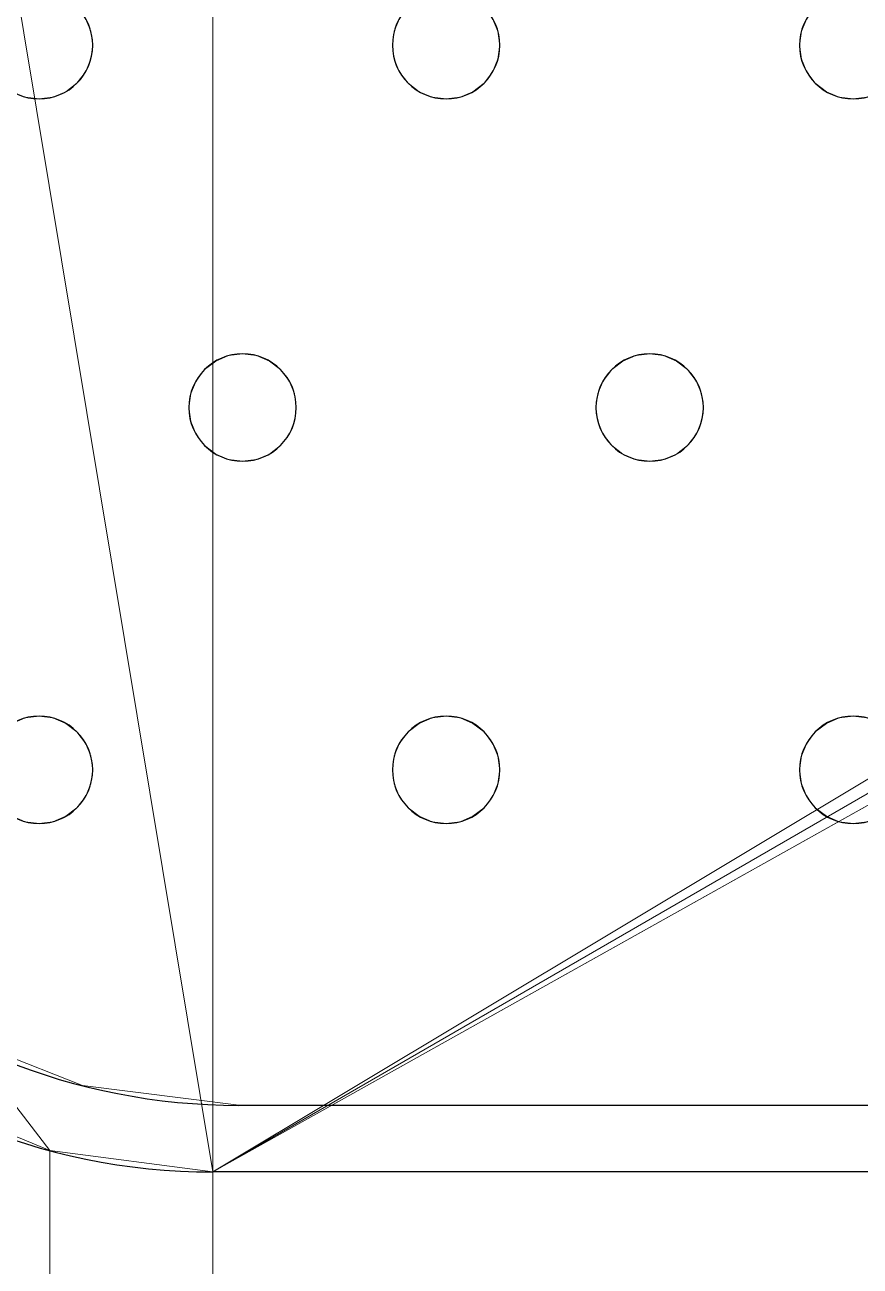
# Model space of a CAD drawing. Header units: millimetres. Extents: x -1 to 1201, y -701 to 1.
# Drawn here: x 108.5 to 170.7, y -405 to -312.5 of the extents above; entities that cross this region are included whole.
import ezdxf

# ---------------------------------------------------------------- set-up
doc = ezdxf.new("R2010")
doc.units = ezdxf.units.MM
doc.layers.add('IQ_200_3D', color=1, linetype='Continuous')
doc.layers.add('IQ_204_2D', color=7, linetype='Continuous')

msp = doc.modelspace()

# ---------------------------------------------------------------- linework, layer by layer
at = {"layer": 'IQ_200_3D', "lineweight": 18}
for points, invisible_edges in [([(166.752, -312, 890), (155.049, -291, 890), (143.347, -312, 890), (166.352, -312.965, 890)], 7), ([(143.347, -312, 888), (155.049, -291, 888), (166.752, -312, 888), (166.352, -312.965, 888)], 11), ([(113.013, -312, 890), (113.413, -312.965, 890), (136.019, -312.965, 890), (136.418, -312, 890)], 10), ([(136.019, -312.965, 888), (113.413, -312.965, 888), (113.013, -312, 888), (136.418, -312, 888)], 5), ([(113.413, -312.965, 890), (113.013, -312, 890), (113.013, -312, 888), (113.413, -312.965, 888)], 10), ([(136.418, -312, 890), (136.019, -312.965, 890), (136.019, -312.965, 888), (136.418, -312, 888)], 10), ([(166.352, -312.965, 890), (143.347, -312, 890), (143.746, -312.965, 890), (166.216, -314, 890)], 5), ([(143.746, -312.965, 888), (143.347, -312, 888), (166.352, -312.965, 888), (166.216, -314, 888)], 10), ([(143.746, -312.965, 890), (143.347, -312, 890), (143.347, -312, 888), (143.746, -312.965, 888)], 10), ([(166.752, -312, 890), (166.352, -312.965, 890), (166.352, -312.965, 888), (166.752, -312, 888)], 10), ([(113.413, -312.965, 890), (113.549, -314, 890), (135.882, -314, 890), (136.019, -312.965, 890)], 10), ([(113.549, -314, 888), (113.413, -312.965, 888), (135.882, -314, 888), (136.019, -315.035, 888)], 10), ([(135.882, -314, 888), (113.413, -312.965, 888), (136.019, -312.965, 888)], 3), ([(113.549, -314, 890), (113.413, -312.965, 890), (113.413, -312.965, 888), (113.549, -314, 888)], 2), ([(136.019, -312.965, 890), (135.882, -314, 890), (135.882, -314, 888), (136.019, -312.965, 888)], 8), ([(166.216, -314, 890), (143.746, -312.965, 890), (143.882, -314, 890), (166.352, -315.035, 890)], 5), ([(143.882, -314, 888), (143.746, -312.965, 888), (166.216, -314, 888), (166.352, -315.035, 888)], 10), ([(143.882, -314, 890), (143.746, -312.965, 890), (143.746, -312.965, 888), (143.882, -314, 888)], 2), ([(166.352, -312.965, 890), (166.216, -314, 890), (166.216, -314, 888), (166.352, -312.965, 888)], 8), ([(113.549, -314, 890), (113.413, -315.035, 890), (136.019, -315.035, 890), (135.882, -314, 890)], 10), ([(113.413, -315.035, 888), (113.549, -314, 888), (136.019, -315.035, 888), (136.418, -316, 888)], 10), ([(113.413, -315.035, 890), (113.549, -314, 890), (113.549, -314, 888), (113.413, -315.035, 888)], 8), ([(135.882, -314, 890), (136.019, -315.035, 890), (136.019, -315.035, 888), (135.882, -314, 888)], 2), ([(166.352, -315.035, 890), (143.882, -314, 890), (143.746, -315.035, 890)], 13), ([(143.746, -315.035, 888), (143.882, -314, 888), (166.352, -315.035, 888), (166.752, -316, 888)], 10), ([(143.746, -315.035, 890), (143.882, -314, 890), (143.882, -314, 888), (143.746, -315.035, 888)], 8), ([(166.216, -314, 890), (166.352, -315.035, 890), (166.352, -315.035, 888), (166.216, -314, 888)], 2), ([(113.413, -315.035, 890), (113.013, -316, 890), (136.418, -316, 890), (136.019, -315.035, 890)], 10), ([(136.418, -316, 888), (124.716, -337, 888), (113.013, -316, 888), (113.413, -315.035, 888)], 11), ([(113.013, -316, 890), (113.413, -315.035, 890), (113.413, -315.035, 888), (113.013, -316, 888)], 10), ([(136.019, -315.035, 890), (136.418, -316, 890), (136.418, -316, 888), (136.019, -315.035, 888)], 10), ([(143.746, -315.035, 890), (143.347, -316, 890), (166.752, -316, 890), (166.352, -315.035, 890)], 10), ([(143.347, -316, 888), (143.746, -315.035, 888), (166.752, -316, 888), (155.049, -337, 888)], 14), ([(143.347, -316, 890), (143.746, -315.035, 890), (143.746, -315.035, 888), (143.347, -316, 888)], 10), ([(166.352, -315.035, 890), (166.752, -316, 890), (166.752, -316, 888), (166.352, -315.035, 888)], 10), ([(124.716, -337, 890), (136.418, -316, 890), (113.013, -316, 890), (112.378, -316.828, 890)], 11), ([(124.716, -337, 888), (123.68, -337.136, 888), (112.378, -316.828, 888), (113.013, -316, 888)], 10), ([(112.378, -316.828, 890), (113.013, -316, 890), (113.013, -316, 888), (112.378, -316.828, 888)], 10), ([(124.716, -337, 890), (137.054, -316.828, 890), (136.418, -316, 890)], 13), ([(137.054, -316.828, 888), (125.751, -337.136, 888), (124.716, -337, 888), (136.418, -316, 888)], 5), ([(136.418, -316, 890), (137.054, -316.828, 890), (137.054, -316.828, 888), (136.418, -316, 888)], 10), ([(143.347, -316, 890), (142.711, -316.828, 890), (155.049, -337, 890), (166.752, -316, 890)], 14), ([(155.049, -337, 888), (154.014, -337.136, 888), (142.711, -316.828, 888), (143.347, -316, 888)], 10), ([(142.711, -316.828, 890), (143.347, -316, 890), (143.347, -316, 888), (142.711, -316.828, 888)], 10), ([(155.049, -337, 890), (156.084, -337.136, 890), (167.387, -316.828, 890), (166.752, -316, 890)], 10), ([(167.387, -316.828, 888), (156.084, -337.136, 888), (155.049, -337, 888), (166.752, -316, 888)], 5), ([(166.752, -316, 890), (167.387, -316.828, 890), (167.387, -316.828, 888), (166.752, -316, 888)], 10), ([(77.549, -349.072, 890), (120.716, -341, 890), (107.549, -317.464, 890), (106.721, -316.828, 890)], 11), ([(77.549, -349.072, 888), (106.721, -316.828, 888), (107.549, -317.464, 888), (120.716, -341, 888)], 13), ([(123.68, -337.136, 890), (112.378, -316.828, 890), (111.549, -317.464, 890), (122.716, -337.536, 890)], 5), ([(123.68, -337.136, 888), (122.716, -337.536, 888), (111.549, -317.464, 888), (112.378, -316.828, 888)], 10), ([(111.549, -317.464, 890), (112.378, -316.828, 890), (112.378, -316.828, 888), (111.549, -317.464, 888)], 10), ([(123.68, -337.136, 890), (124.716, -337, 890), (112.378, -316.828, 890)], 14), ([(125.751, -337.136, 890), (137.882, -317.464, 890), (137.054, -316.828, 890), (124.716, -337, 890)], 5), ([(125.751, -337.136, 888), (137.054, -316.828, 888), (137.882, -317.464, 888)], 13), ([(137.054, -316.828, 890), (137.882, -317.464, 890), (137.882, -317.464, 888), (137.054, -316.828, 888)], 10), ([(142.711, -316.828, 890), (141.882, -317.464, 890), (154.014, -337.136, 890), (155.049, -337, 890)], 10), ([(154.014, -337.136, 888), (153.049, -337.536, 888), (141.882, -317.464, 888), (142.711, -316.828, 888)], 10), ([(141.882, -317.464, 890), (142.711, -316.828, 890), (142.711, -316.828, 888), (141.882, -317.464, 888)], 10), ([(156.084, -337.136, 890), (168.216, -317.464, 890), (167.387, -316.828, 890)], 13), ([(168.216, -317.464, 888), (157.049, -337.536, 888), (156.084, -337.136, 888), (167.387, -316.828, 888)], 5), ([(167.387, -316.828, 890), (168.216, -317.464, 890), (168.216, -317.464, 888), (167.387, -316.828, 888)], 10), ([(120.852, -339.965, 890), (108.514, -317.864, 890), (107.549, -317.464, 890), (120.716, -341, 890)], 5), ([(120.852, -339.965, 888), (120.716, -341, 888), (107.549, -317.464, 888), (108.514, -317.864, 888)], 10), ([(107.549, -317.464, 890), (108.514, -317.864, 890), (108.514, -317.864, 888), (107.549, -317.464, 888)], 10), ([(109.549, -318, 890), (108.514, -317.864, 890), (121.252, -339, 890), (121.887, -338.172, 890)], 10), ([(120.852, -339.965, 890), (121.252, -339, 890), (108.514, -317.864, 890)], 14), ([(121.252, -339, 888), (120.852, -339.965, 888), (108.514, -317.864, 888), (109.549, -318, 888)], 10), ([(109.549, -318, 888), (108.514, -317.864, 888), (108.514, -317.864, 890), (109.549, -318, 890)], 10), ([(110.584, -317.864, 890), (109.549, -318, 890), (121.887, -338.172, 890), (122.716, -337.536, 890)], 10), ([(121.887, -338.172, 888), (121.252, -339, 888), (109.549, -318, 888), (110.584, -317.864, 888)], 10), ([(110.584, -317.864, 888), (109.549, -318, 888), (109.549, -318, 890), (110.584, -317.864, 890)], 10), ([(111.549, -317.464, 890), (110.584, -317.864, 890), (122.716, -337.536, 890)], 14), ([(122.716, -337.536, 888), (121.887, -338.172, 888), (110.584, -317.864, 888), (111.549, -317.464, 888)], 10), ([(110.584, -317.864, 890), (111.549, -317.464, 890), (111.549, -317.464, 888), (110.584, -317.864, 888)], 10), ([(125.751, -337.136, 890), (126.716, -337.536, 890), (137.882, -317.464, 890)], 14), ([(126.716, -337.536, 888), (125.751, -337.136, 888), (137.882, -317.464, 888), (138.847, -317.864, 888)], 10), ([(138.847, -317.864, 890), (137.882, -317.464, 890), (126.716, -337.536, 890), (127.544, -338.172, 890)], 10), ([(138.847, -317.864, 888), (139.882, -318, 888), (127.544, -338.172, 888), (126.716, -337.536, 888)], 10), ([(139.882, -318, 890), (138.847, -317.864, 890), (127.544, -338.172, 890), (128.18, -339, 890)], 10), ([(128.18, -339, 888), (127.544, -338.172, 888), (139.882, -318, 888), (151.585, -339, 888)], 14), ([(128.18, -339, 890), (151.185, -339.965, 890), (151.585, -339, 890), (139.882, -318, 890)], 13), ([(137.882, -317.464, 890), (138.847, -317.864, 890), (138.847, -317.864, 888), (137.882, -317.464, 888)], 10), ([(139.882, -318, 888), (138.847, -317.864, 888), (138.847, -317.864, 890), (139.882, -318, 890)], 10), ([(139.882, -318, 890), (151.585, -339, 890), (152.221, -338.172, 890), (140.918, -317.864, 890)], 5), ([(152.221, -338.172, 888), (151.585, -339, 888), (139.882, -318, 888), (140.918, -317.864, 888)], 10), ([(140.918, -317.864, 888), (139.882, -318, 888), (139.882, -318, 890), (140.918, -317.864, 890)], 10), ([(141.882, -317.464, 890), (140.918, -317.864, 890), (153.049, -337.536, 890), (154.014, -337.136, 890)], 10), ([(153.049, -337.536, 888), (152.221, -338.172, 888), (140.918, -317.864, 888), (141.882, -317.464, 888)], 10), ([(140.918, -317.864, 890), (141.882, -317.464, 890), (141.882, -317.464, 888), (140.918, -317.864, 888)], 10), ([(153.049, -337.536, 890), (140.918, -317.864, 890), (152.221, -338.172, 890)], 3), ([(168.216, -317.464, 890), (156.084, -337.136, 890), (157.049, -337.536, 890), (169.18, -317.864, 890)], 5), ([(157.049, -337.536, 888), (168.216, -317.464, 888), (169.18, -317.864, 888)], 13), ([(169.18, -317.864, 890), (157.049, -337.536, 890), (157.878, -338.172, 890), (170.216, -318, 890)], 5), ([(157.878, -338.172, 888), (157.049, -337.536, 888), (169.18, -317.864, 888), (170.216, -318, 888)], 10), ([(157.878, -338.172, 890), (158.513, -339, 890), (170.216, -318, 890)], 14), ([(170.216, -318, 888), (158.513, -339, 888), (157.878, -338.172, 888)], 13), ([(158.513, -339, 890), (181.519, -339.965, 890), (181.918, -339, 890), (170.216, -318, 890)], 13), ([(170.216, -318, 888), (182.554, -338.172, 888), (181.918, -339, 888), (158.513, -339, 888)], 13), ([(168.216, -317.464, 890), (169.18, -317.864, 890), (169.18, -317.864, 888), (168.216, -317.464, 888)], 10), ([(170.216, -318, 888), (169.18, -317.864, 888), (169.18, -317.864, 890), (170.216, -318, 890)], 10), ([(170.216, -318, 890), (181.918, -339, 890), (182.554, -338.172, 890), (171.251, -317.864, 890)], 5), ([(171.251, -317.864, 888), (182.554, -338.172, 888), (170.216, -318, 888)], 3), ([(171.251, -317.864, 888), (170.216, -318, 888), (170.216, -318, 890), (171.251, -317.864, 890)], 10), ([(122.716, -337.536, 890), (121.887, -338.172, 890), (121.887, -338.172, 888), (122.716, -337.536, 888)], 10), ([(123.68, -337.136, 890), (122.716, -337.536, 890), (122.716, -337.536, 888), (123.68, -337.136, 888)], 10), ([(123.68, -337.136, 888), (124.716, -337, 888), (124.716, -337, 890), (123.68, -337.136, 890)], 10), ([(124.716, -337, 888), (125.751, -337.136, 888), (125.751, -337.136, 890), (124.716, -337, 890)], 10), ([(126.716, -337.536, 890), (125.751, -337.136, 890), (125.751, -337.136, 888), (126.716, -337.536, 888)], 10), ([(127.544, -338.172, 890), (126.716, -337.536, 890), (126.716, -337.536, 888), (127.544, -338.172, 888)], 10), ([(153.049, -337.536, 890), (152.221, -338.172, 890), (152.221, -338.172, 888), (153.049, -337.536, 888)], 10), ([(154.014, -337.136, 890), (153.049, -337.536, 890), (153.049, -337.536, 888), (154.014, -337.136, 888)], 10), ([(154.014, -337.136, 888), (155.049, -337, 888), (155.049, -337, 890), (154.014, -337.136, 890)], 10), ([(155.049, -337, 888), (156.084, -337.136, 888), (156.084, -337.136, 890), (155.049, -337, 890)], 10), ([(157.049, -337.536, 890), (156.084, -337.136, 890), (156.084, -337.136, 888), (157.049, -337.536, 888)], 10), ([(157.878, -338.172, 890), (157.049, -337.536, 890), (157.049, -337.536, 888), (157.878, -338.172, 888)], 10), ([(121.887, -338.172, 890), (121.252, -339, 890), (121.252, -339, 888), (121.887, -338.172, 888)], 10), ([(128.18, -339, 890), (127.544, -338.172, 890), (127.544, -338.172, 888), (128.18, -339, 888)], 10), ([(152.221, -338.172, 890), (151.585, -339, 890), (151.585, -339, 888), (152.221, -338.172, 888)], 10), ([(158.513, -339, 890), (157.878, -338.172, 890), (157.878, -338.172, 888), (158.513, -339, 888)], 10), ([(121.252, -339, 890), (120.852, -339.965, 890), (120.852, -339.965, 888), (121.252, -339, 888)], 10), ([(128.579, -339.965, 890), (151.185, -339.965, 890), (128.18, -339, 890)], 3), ([(151.185, -339.965, 888), (128.579, -339.965, 888), (128.18, -339, 888), (151.585, -339, 888)], 5), ([(128.579, -339.965, 890), (128.18, -339, 890), (128.18, -339, 888), (128.579, -339.965, 888)], 10), ([(151.585, -339, 890), (151.185, -339.965, 890), (151.185, -339.965, 888), (151.585, -339, 888)], 10), ([(158.913, -339.965, 890), (181.519, -339.965, 890), (158.513, -339, 890)], 3), ([(158.513, -339, 888), (181.918, -339, 888), (181.519, -339.965, 888), (158.913, -339.965, 888)], 5), ([(158.913, -339.965, 890), (158.513, -339, 890), (158.513, -339, 888), (158.913, -339.965, 888)], 10), ([(120.852, -339.965, 890), (120.716, -341, 890), (120.716, -341, 888), (120.852, -339.965, 888)], 8), ([(151.049, -341, 890), (151.185, -339.965, 890), (128.579, -339.965, 890), (128.716, -341, 890)], 10), ([(128.579, -339.965, 888), (151.185, -339.965, 888), (151.049, -341, 888), (128.716, -341, 888)], 5), ([(128.716, -341, 890), (128.579, -339.965, 890), (128.579, -339.965, 888), (128.716, -341, 888)], 2), ([(151.185, -339.965, 890), (151.049, -341, 890), (151.049, -341, 888), (151.185, -339.965, 888)], 8), ([(158.913, -339.965, 890), (159.049, -341, 890), (181.382, -341, 890), (181.519, -339.965, 890)], 10), ([(181.382, -341, 888), (181.519, -342.035, 888), (159.049, -341, 888), (158.913, -339.965, 888)], 10), ([(158.913, -339.965, 888), (181.519, -339.965, 888), (181.382, -341, 888)], 13), ([(159.049, -341, 890), (158.913, -339.965, 890), (158.913, -339.965, 888), (159.049, -341, 888)], 2), ([(107.549, -364.536, 890), (120.716, -341, 890), (77.549, -349.072, 890), (106.721, -365.172, 890)], 7), ([(107.549, -364.536, 888), (106.721, -365.172, 888), (77.549, -349.072, 888), (120.716, -341, 888)], 14), ([(120.852, -342.035, 890), (120.716, -341, 890), (107.549, -364.536, 890), (108.514, -364.136, 890)], 10), ([(120.852, -342.035, 888), (108.514, -364.136, 888), (107.549, -364.536, 888), (120.716, -341, 888)], 5), ([(120.716, -341, 890), (120.852, -342.035, 890), (120.852, -342.035, 888), (120.716, -341, 888)], 2), ([(151.185, -342.035, 890), (151.049, -341, 890), (128.716, -341, 890), (128.579, -342.035, 890)], 10), ([(151.185, -342.035, 888), (128.579, -342.035, 888), (128.716, -341, 888), (151.049, -341, 888)], 5), ([(128.579, -342.035, 890), (128.716, -341, 890), (128.716, -341, 888), (128.579, -342.035, 888)], 8), ([(151.049, -341, 890), (151.185, -342.035, 890), (151.185, -342.035, 888), (151.049, -341, 888)], 2), ([(159.049, -341, 890), (158.913, -342.035, 890), (181.519, -342.035, 890), (181.382, -341, 890)], 10), ([(158.913, -342.035, 888), (159.049, -341, 888), (181.519, -342.035, 888)], 14), ([(158.913, -342.035, 890), (159.049, -341, 890), (159.049, -341, 888), (158.913, -342.035, 888)], 8), ([(121.252, -343, 890), (120.852, -342.035, 890), (108.514, -364.136, 890), (109.549, -364, 890)], 10), ([(121.252, -343, 888), (108.514, -364.136, 888), (120.852, -342.035, 888)], 3), ([(120.852, -342.035, 890), (121.252, -343, 890), (121.252, -343, 888), (120.852, -342.035, 888)], 10), ([(151.585, -343, 890), (151.185, -342.035, 890), (128.579, -342.035, 890), (128.18, -343, 890)], 10), ([(128.579, -342.035, 888), (151.185, -342.035, 888), (151.585, -343, 888), (128.18, -343, 888)], 5), ([(128.18, -343, 890), (128.579, -342.035, 890), (128.579, -342.035, 888), (128.18, -343, 888)], 10), ([(151.185, -342.035, 890), (151.585, -343, 890), (151.585, -343, 888), (151.185, -342.035, 888)], 10), ([(158.913, -342.035, 890), (158.513, -343, 890), (181.918, -343, 890), (181.519, -342.035, 890)], 10), ([(181.918, -343, 888), (158.513, -343, 888), (158.913, -342.035, 888), (181.519, -342.035, 888)], 5), ([(158.513, -343, 890), (158.913, -342.035, 890), (158.913, -342.035, 888), (158.513, -343, 888)], 10), ([(121.252, -343, 888), (121.887, -343.828, 888), (109.549, -364, 888), (108.514, -364.136, 888)], 10), ([(121.887, -343.828, 890), (121.252, -343, 890), (109.549, -364, 890), (110.584, -364.136, 890)], 10), ([(121.252, -343, 890), (121.887, -343.828, 890), (121.887, -343.828, 888), (121.252, -343, 888)], 10), ([(127.544, -343.828, 890), (138.847, -364.136, 890), (139.882, -364, 890), (128.18, -343, 890)], 5), ([(139.882, -364, 888), (138.847, -364.136, 888), (127.544, -343.828, 888), (128.18, -343, 888)], 10), ([(127.544, -343.828, 890), (128.18, -343, 890), (128.18, -343, 888), (127.544, -343.828, 888)], 10), ([(151.585, -343, 890), (128.18, -343, 890), (139.882, -364, 890), (152.221, -343.828, 890)], 7), ([(151.585, -343, 888), (139.882, -364, 888), (128.18, -343, 888)], 15), ([(152.221, -343.828, 888), (140.918, -364.136, 888), (139.882, -364, 888), (151.585, -343, 888)], 5), ([(151.585, -343, 890), (152.221, -343.828, 890), (152.221, -343.828, 888), (151.585, -343, 888)], 10), ([(157.878, -343.828, 890), (170.216, -364, 890), (158.513, -343, 890)], 3), ([(170.216, -364, 888), (157.878, -343.828, 888), (158.513, -343, 888), (181.918, -343, 888)], 13), ([(157.878, -343.828, 890), (158.513, -343, 890), (158.513, -343, 888), (157.878, -343.828, 888)], 10), ([(181.918, -343, 890), (158.513, -343, 890), (170.216, -364, 890), (182.554, -343.828, 890)], 7), ([(182.554, -343.828, 888), (171.251, -364.136, 888), (170.216, -364, 888), (181.918, -343, 888)], 5), ([(121.887, -343.828, 888), (122.716, -344.464, 888), (110.584, -364.136, 888), (109.549, -364, 888)], 10), ([(122.716, -344.464, 890), (121.887, -343.828, 890), (110.584, -364.136, 890), (111.549, -364.536, 890)], 10), ([(121.887, -343.828, 890), (122.716, -344.464, 890), (122.716, -344.464, 888), (121.887, -343.828, 888)], 10), ([(138.847, -364.136, 890), (127.544, -343.828, 890), (126.716, -344.464, 890), (137.882, -364.536, 890)], 5), ([(126.716, -344.464, 888), (127.544, -343.828, 888), (138.847, -364.136, 888), (137.882, -364.536, 888)], 10), ([(126.716, -344.464, 890), (127.544, -343.828, 890), (127.544, -343.828, 888), (126.716, -344.464, 888)], 10), ([(152.221, -343.828, 890), (139.882, -364, 890), (140.918, -364.136, 890), (153.049, -344.464, 890)], 5), ([(153.049, -344.464, 888), (141.882, -364.536, 888), (140.918, -364.136, 888), (152.221, -343.828, 888)], 5), ([(152.221, -343.828, 890), (153.049, -344.464, 890), (153.049, -344.464, 888), (152.221, -343.828, 888)], 10), ([(157.878, -343.828, 890), (157.049, -344.464, 890), (169.18, -364.136, 890), (170.216, -364, 890)], 10), ([(157.878, -343.828, 888), (170.216, -364, 888), (169.18, -364.136, 888), (157.049, -344.464, 888)], 5), ([(157.049, -344.464, 890), (157.878, -343.828, 890), (157.878, -343.828, 888), (157.049, -344.464, 888)], 10), ([(171.251, -364.136, 890), (183.382, -344.464, 890), (182.554, -343.828, 890), (170.216, -364, 890)], 5), ([(111.549, -364.536, 888), (110.584, -364.136, 888), (122.716, -344.464, 888), (123.68, -344.864, 888)], 10), ([(123.68, -344.864, 890), (122.716, -344.464, 890), (111.549, -364.536, 890), (112.378, -365.172, 890)], 10), ([(112.378, -365.172, 888), (111.549, -364.536, 888), (123.68, -344.864, 888), (124.716, -345, 888)], 10), ([(112.378, -365.172, 890), (113.013, -366, 890), (124.716, -345, 890), (123.68, -344.864, 890)], 10), ([(113.013, -366, 888), (112.378, -365.172, 888), (124.716, -345, 888), (136.418, -366, 888)], 14), ([(124.716, -345, 890), (113.013, -366, 890), (136.418, -366, 890), (137.054, -365.172, 890)], 11), ([(122.716, -344.464, 890), (123.68, -344.864, 890), (123.68, -344.864, 888), (122.716, -344.464, 888)], 10), ([(124.716, -345, 888), (123.68, -344.864, 888), (123.68, -344.864, 890), (124.716, -345, 890)], 10), ([(125.751, -344.864, 890), (124.716, -345, 890), (137.054, -365.172, 890), (137.882, -364.536, 890)], 10), ([(137.054, -365.172, 888), (136.418, -366, 888), (124.716, -345, 888), (125.751, -344.864, 888)], 10), ([(125.751, -344.864, 888), (124.716, -345, 888), (124.716, -345, 890), (125.751, -344.864, 890)], 10), ([(137.882, -364.536, 890), (126.716, -344.464, 890), (125.751, -344.864, 890)], 13), ([(137.882, -364.536, 888), (137.054, -365.172, 888), (125.751, -344.864, 888), (126.716, -344.464, 888)], 10), ([(125.751, -344.864, 890), (126.716, -344.464, 890), (126.716, -344.464, 888), (125.751, -344.864, 888)], 10), ([(153.049, -344.464, 890), (140.918, -364.136, 890), (141.882, -364.536, 890), (154.014, -344.864, 890)], 5), ([(141.882, -364.536, 888), (153.049, -344.464, 888), (154.014, -344.864, 888)], 13), ([(154.014, -344.864, 890), (141.882, -364.536, 890), (142.711, -365.172, 890)], 13), ([(142.711, -365.172, 888), (141.882, -364.536, 888), (154.014, -344.864, 888), (155.049, -345, 888)], 10), ([(142.711, -365.172, 890), (143.347, -366, 890), (155.049, -345, 890), (154.014, -344.864, 890)], 10), ([(143.347, -366, 888), (142.711, -365.172, 888), (155.049, -345, 888), (166.752, -366, 888)], 14), ([(166.752, -366, 890), (155.049, -345, 890), (143.347, -366, 890), (166.352, -366.965, 890)], 7), ([(153.049, -344.464, 890), (154.014, -344.864, 890), (154.014, -344.864, 888), (153.049, -344.464, 888)], 10), ([(155.049, -345, 888), (154.014, -344.864, 888), (154.014, -344.864, 890), (155.049, -345, 890)], 10), ([(155.049, -345, 890), (166.752, -366, 890), (167.387, -365.172, 890), (156.084, -344.864, 890)], 5), ([(156.084, -344.864, 888), (168.216, -364.536, 888), (167.387, -365.172, 888), (155.049, -345, 888)], 5), ([(156.084, -344.864, 888), (155.049, -345, 888), (155.049, -345, 890), (156.084, -344.864, 890)], 10), ([(155.049, -345, 888), (167.387, -365.172, 888), (166.752, -366, 888)], 13), ([(157.049, -344.464, 890), (156.084, -344.864, 890), (168.216, -364.536, 890), (169.18, -364.136, 890)], 10), ([(157.049, -344.464, 888), (169.18, -364.136, 888), (168.216, -364.536, 888), (156.084, -344.864, 888)], 5), ([(156.084, -344.864, 890), (157.049, -344.464, 890), (157.049, -344.464, 888), (156.084, -344.864, 888)], 10), ([(168.216, -364.536, 890), (156.084, -344.864, 890), (167.387, -365.172, 890)], 3), ([(108.514, -364.136, 890), (107.549, -364.536, 890), (107.549, -364.536, 888), (108.514, -364.136, 888)], 10), ([(108.514, -364.136, 888), (109.549, -364, 888), (109.549, -364, 890), (108.514, -364.136, 890)], 10), ([(109.549, -364, 888), (110.584, -364.136, 888), (110.584, -364.136, 890), (109.549, -364, 890)], 10), ([(111.549, -364.536, 890), (110.584, -364.136, 890), (110.584, -364.136, 888), (111.549, -364.536, 888)], 10), ([(138.847, -364.136, 890), (137.882, -364.536, 890), (137.882, -364.536, 888), (138.847, -364.136, 888)], 10), ([(138.847, -364.136, 888), (139.882, -364, 888), (139.882, -364, 890), (138.847, -364.136, 890)], 10), ([(139.882, -364, 888), (140.918, -364.136, 888), (140.918, -364.136, 890), (139.882, -364, 890)], 10), ([(141.882, -364.536, 890), (140.918, -364.136, 890), (140.918, -364.136, 888), (141.882, -364.536, 888)], 10), ([(169.18, -364.136, 890), (168.216, -364.536, 890), (168.216, -364.536, 888), (169.18, -364.136, 888)], 10), ([(169.18, -364.136, 888), (170.216, -364, 888), (170.216, -364, 890), (169.18, -364.136, 890)], 10), ([(170.216, -364, 888), (171.251, -364.136, 888), (171.251, -364.136, 890), (170.216, -364, 890)], 10), ([(112.378, -365.172, 890), (111.549, -364.536, 890), (111.549, -364.536, 888), (112.378, -365.172, 888)], 10), ([(113.013, -366, 890), (112.378, -365.172, 890), (112.378, -365.172, 888), (113.013, -366, 888)], 10), ([(137.054, -365.172, 890), (136.418, -366, 890), (136.418, -366, 888), (137.054, -365.172, 888)], 10), ([(137.882, -364.536, 890), (137.054, -365.172, 890), (137.054, -365.172, 888), (137.882, -364.536, 888)], 10), ([(142.711, -365.172, 890), (141.882, -364.536, 890), (141.882, -364.536, 888), (142.711, -365.172, 888)], 10), ([(143.347, -366, 890), (142.711, -365.172, 890), (142.711, -365.172, 888), (143.347, -366, 888)], 10), ([(167.387, -365.172, 890), (166.752, -366, 890), (166.752, -366, 888), (167.387, -365.172, 888)], 10), ([(168.216, -364.536, 890), (167.387, -365.172, 890), (167.387, -365.172, 888), (168.216, -364.536, 888)], 10), ([(113.013, -366, 890), (113.413, -366.965, 890), (136.019, -366.965, 890), (136.418, -366, 890)], 10), ([(136.019, -366.965, 888), (113.413, -366.965, 888), (113.013, -366, 888), (136.418, -366, 888)], 5), ([(113.413, -366.965, 890), (113.013, -366, 890), (113.013, -366, 888), (113.413, -366.965, 888)], 10), ([(136.418, -366, 890), (136.019, -366.965, 890), (136.019, -366.965, 888), (136.418, -366, 888)], 10), ([(166.352, -366.965, 890), (143.347, -366, 890), (143.746, -366.965, 890), (166.216, -368, 890)], 5), ([(166.352, -366.965, 888), (143.746, -366.965, 888), (143.347, -366, 888), (166.752, -366, 888)], 5), ([(143.746, -366.965, 890), (143.347, -366, 890), (143.347, -366, 888), (143.746, -366.965, 888)], 10), ([(166.752, -366, 890), (166.352, -366.965, 890), (166.352, -366.965, 888), (166.752, -366, 888)], 10), ([(135.882, -368, 890), (136.019, -366.965, 890), (113.413, -366.965, 890), (113.549, -368, 890)], 10), ([(135.882, -368, 888), (136.019, -369.035, 888), (113.549, -368, 888), (113.413, -366.965, 888)], 10), ([(113.413, -366.965, 888), (136.019, -366.965, 888), (135.882, -368, 888)], 13), ([(113.549, -368, 890), (113.413, -366.965, 890), (113.413, -366.965, 888), (113.549, -368, 888)], 2), ([(136.019, -366.965, 890), (135.882, -368, 890), (135.882, -368, 888), (136.019, -366.965, 888)], 8), ([(166.216, -368, 890), (143.746, -366.965, 890), (143.882, -368, 890)], 13), ([(166.216, -368, 888), (143.882, -368, 888), (143.746, -366.965, 888), (166.352, -366.965, 888)], 5), ([(143.882, -368, 890), (143.746, -366.965, 890), (143.746, -366.965, 888), (143.882, -368, 888)], 2), ([(166.352, -366.965, 890), (166.216, -368, 890), (166.216, -368, 888), (166.352, -366.965, 888)], 8), ([(113.413, -369.035, 890), (136.418, -370, 890), (136.019, -369.035, 890), (113.549, -368, 890)], 5), ([(136.019, -369.035, 888), (136.418, -370, 888), (113.413, -369.035, 888), (113.549, -368, 888)], 10), ([(113.413, -369.035, 890), (113.549, -368, 890), (113.549, -368, 888), (113.413, -369.035, 888)], 8), ([(135.882, -368, 890), (113.549, -368, 890), (136.019, -369.035, 890)], 3), ([(135.882, -368, 890), (136.019, -369.035, 890), (136.019, -369.035, 888), (135.882, -368, 888)], 2), ([(143.882, -368, 890), (143.746, -369.035, 890), (166.352, -369.035, 890), (166.216, -368, 890)], 10), ([(166.352, -369.035, 888), (143.746, -369.035, 888), (143.882, -368, 888), (166.216, -368, 888)], 5), ([(143.746, -369.035, 890), (143.882, -368, 890), (143.882, -368, 888), (143.746, -369.035, 888)], 8), ([(166.216, -368, 890), (166.352, -369.035, 890), (166.352, -369.035, 888), (166.216, -368, 888)], 2), ([(136.418, -370, 890), (113.413, -369.035, 890), (113.013, -370, 890), (124.449, -393, 890)], 13), ([(113.013, -370, 888), (113.413, -369.035, 888), (136.418, -370, 888)], 14), ([(113.013, -370, 890), (113.413, -369.035, 890), (113.413, -369.035, 888), (113.013, -370, 888)], 10), ([(136.019, -369.035, 890), (136.418, -370, 890), (136.418, -370, 888), (136.019, -369.035, 888)], 10), ([(143.746, -369.035, 890), (143.347, -370, 890), (166.752, -370, 890), (166.352, -369.035, 890)], 10), ([(166.752, -370, 888), (143.347, -370, 888), (143.746, -369.035, 888), (166.352, -369.035, 888)], 5), ([(143.347, -370, 890), (143.746, -369.035, 890), (143.746, -369.035, 888), (143.347, -370, 888)], 10), ([(166.352, -369.035, 890), (166.752, -370, 890), (166.752, -370, 888), (166.352, -369.035, 888)], 10), ([(124.449, -393, 890), (113.013, -370, 890), (112.378, -370.828, 890), (112.78, -391.529, 890)], 5), ([(124.449, -393, 888), (112.378, -370.828, 888), (113.013, -370, 888)], 13), ([(112.378, -370.828, 890), (113.013, -370, 890), (113.013, -370, 888), (112.378, -370.828, 888)], 10), ([(136.418, -370, 888), (137.054, -370.828, 888), (124.449, -393, 888), (113.013, -370, 888)], 14), ([(137.054, -370.828, 890), (136.418, -370, 890), (124.449, -393, 890)], 14), ([(136.418, -370, 890), (137.054, -370.828, 890), (137.054, -370.828, 888), (136.418, -370, 888)], 10), ([(143.347, -370, 890), (142.711, -370.828, 890), (167.387, -370.828, 890), (166.752, -370, 890)], 10), ([(142.711, -370.828, 888), (143.347, -370, 888), (167.387, -370.828, 888), (168.216, -371.464, 888)], 10), ([(142.711, -370.828, 890), (143.347, -370, 890), (143.347, -370, 888), (142.711, -370.828, 888)], 10), ([(167.387, -370.828, 888), (143.347, -370, 888), (166.752, -370, 888)], 3), ([(166.752, -370, 890), (167.387, -370.828, 890), (167.387, -370.828, 888), (166.752, -370, 888)], 10), ([(111.549, -371.464, 890), (112.78, -391.529, 890), (112.378, -370.828, 890)], 3), ([(112.378, -370.828, 888), (124.449, -393, 888), (112.78, -391.529, 888), (111.549, -371.464, 888)], 5), ([(111.549, -371.464, 890), (112.378, -370.828, 890), (112.378, -370.828, 888), (111.549, -371.464, 888)], 10), ([(137.882, -371.464, 890), (137.054, -370.828, 890), (124.449, -393, 890)], 14), ([(137.054, -370.828, 888), (137.882, -371.464, 888), (124.449, -393, 888)], 14), ([(137.054, -370.828, 890), (137.882, -371.464, 890), (137.882, -371.464, 888), (137.054, -370.828, 888)], 10), ([(142.711, -370.828, 890), (141.882, -371.464, 890), (168.216, -371.464, 890), (167.387, -370.828, 890)], 10), ([(168.216, -371.464, 888), (141.882, -371.464, 888), (142.711, -370.828, 888)], 13), ([(141.882, -371.464, 890), (142.711, -370.828, 890), (142.711, -370.828, 888), (141.882, -371.464, 888)], 10), ([(167.387, -370.828, 890), (168.216, -371.464, 890), (168.216, -371.464, 888), (167.387, -370.828, 888)], 10), ([(108.514, -371.864, 890), (107.549, -371.464, 890), (101.842, -387.206, 890)], 14), ([(101.842, -387.206, 888), (107.549, -371.464, 888), (108.514, -371.864, 888)], 13), ([(108.514, -371.864, 890), (101.842, -387.206, 890), (109.549, -372, 890)], 3), ([(112.78, -391.529, 890), (110.584, -371.864, 890), (109.549, -372, 890), (101.842, -387.206, 890)], 5), ([(109.549, -372, 888), (110.584, -371.864, 888), (112.78, -391.529, 888), (101.842, -387.206, 888)], 10), ([(101.842, -387.206, 888), (108.514, -371.864, 888), (109.549, -372, 888)], 13), ([(107.549, -371.464, 890), (108.514, -371.864, 890), (108.514, -371.864, 888), (107.549, -371.464, 888)], 10), ([(109.549, -372, 888), (108.514, -371.864, 888), (108.514, -371.864, 890), (109.549, -372, 890)], 10), ([(110.584, -371.864, 888), (109.549, -372, 888), (109.549, -372, 890), (110.584, -371.864, 890)], 10), ([(111.549, -371.464, 890), (110.584, -371.864, 890), (112.78, -391.529, 890)], 14), ([(112.78, -391.529, 888), (110.584, -371.864, 888), (111.549, -371.464, 888)], 13), ([(110.584, -371.864, 890), (111.549, -371.464, 890), (111.549, -371.464, 888), (110.584, -371.864, 888)], 10), ([(124.449, -393, 890), (138.847, -371.864, 890), (137.882, -371.464, 890)], 13), ([(141.882, -371.464, 890), (140.918, -371.864, 890), (124.449, -393, 890), (168.216, -371.464, 890)], 14), ([(169.18, -371.864, 890), (168.216, -371.464, 890), (124.449, -393, 890)], 14), ([(138.847, -371.864, 888), (124.449, -393, 888), (137.882, -371.464, 888)], 3), ([(141.882, -371.464, 888), (168.216, -371.464, 888), (124.449, -393, 888), (140.918, -371.864, 888)], 7), ([(168.216, -371.464, 888), (169.18, -371.864, 888), (124.449, -393, 888)], 14), ([(199.514, -371.864, 888), (124.449, -393, 888), (171.251, -371.864, 888), (172.216, -371.464, 888)], 11), ([(138.847, -371.864, 890), (124.449, -393, 890), (139.882, -372, 890)], 3), ([(140.918, -371.864, 890), (139.882, -372, 890), (124.449, -393, 890)], 14), ([(171.251, -371.864, 890), (170.216, -372, 890), (124.449, -393, 890), (199.514, -371.864, 890)], 14), ([(169.18, -371.864, 890), (124.449, -393, 890), (170.216, -372, 890)], 3), ([(230.882, -372, 890), (201.584, -371.864, 890), (200.549, -372, 890), (124.449, -393, 890)], 13), ([(200.549, -372, 890), (199.514, -371.864, 890), (124.449, -393, 890)], 14), ([(261.216, -372, 890), (231.918, -371.864, 890), (230.882, -372, 890), (124.449, -393, 890)], 13), ([(321.882, -372, 890), (292.584, -371.864, 890), (291.549, -372, 890), (124.449, -393, 890)], 13), ([(352.216, -372, 890), (322.918, -371.864, 890), (321.882, -372, 890), (124.449, -393, 890)], 13), ([(124.449, -393, 888), (138.847, -371.864, 888), (139.882, -372, 888)], 13), ([(139.882, -372, 888), (140.918, -371.864, 888), (124.449, -393, 888)], 14), ([(169.18, -371.864, 888), (170.216, -372, 888), (124.449, -393, 888)], 14), ([(230.882, -372, 888), (124.449, -393, 888), (200.549, -372, 888), (201.584, -371.864, 888)], 11), ([(200.549, -372, 888), (124.449, -393, 888), (199.514, -371.864, 888)], 3), ([(171.251, -371.864, 888), (124.449, -393, 888), (170.216, -372, 888)], 3), ([(261.216, -372, 888), (262.251, -371.864, 888), (291.549, -372, 888), (124.449, -393, 888)], 14), ([(137.882, -371.464, 890), (138.847, -371.864, 890), (138.847, -371.864, 888), (137.882, -371.464, 888)], 10), ([(139.882, -372, 888), (138.847, -371.864, 888), (138.847, -371.864, 890), (139.882, -372, 890)], 10), ([(140.918, -371.864, 888), (139.882, -372, 888), (139.882, -372, 890), (140.918, -371.864, 890)], 10), ([(140.918, -371.864, 890), (141.882, -371.464, 890), (141.882, -371.464, 888), (140.918, -371.864, 888)], 10), ([(168.216, -371.464, 890), (169.18, -371.864, 890), (169.18, -371.864, 888), (168.216, -371.464, 888)], 10), ([(170.216, -372, 888), (169.18, -371.864, 888), (169.18, -371.864, 890), (170.216, -372, 890)], 10), ([(171.251, -371.864, 888), (170.216, -372, 888), (170.216, -372, 890), (171.251, -371.864, 890)], 10), ([(261.216, -372, 890), (124.449, -393, 890), (291.549, -372, 890)], 15), ([(352.216, -372, 890), (124.449, -393, 890), (589.749, -393, 890)], 13), ([(230.882, -372, 888), (261.216, -372, 888), (124.449, -393, 888)], 15), ([(124.449, -393, 888), (291.549, -372, 888), (321.882, -372, 888), (352.216, -372, 888)], 15), ([(352.216, -372, 888), (382.549, -372, 888), (589.749, -393, 888), (124.449, -393, 888)], 11), ([(101.842, -387.206, 888), (112.78, -391.529, 888), (112.78, -391.529, 890), (101.842, -387.206, 890)], 10), ([(112.78, -391.529, 888), (124.449, -393, 888), (124.449, -393, 890), (112.78, -391.529, 890)], 8)]:
    msp.add_3dface(points, dxfattribs=dict(at, invisible_edges=invisible_edges))
msp.add_3dface([(124.449, -393, 890), (124.449, -393, 888), (589.749, -393, 888), (589.749, -393, 890)], dxfattribs=at)
at = {"layer": 'IQ_204_2D'}
for p, q in [((124.449, -393), (589.749, -393)), ((1077.5, -397.966), (122.5, -397.966))]:
    msp.add_line(p, q, dxfattribs=at)
for centre, radius, start, end in [((109.549, -314), 4, 360, 180), ((139.882, -314), 4, 0, 180), ((170.216, -314), 4, 0, 180), ((109.549, -314), 4, 180, 0), ((139.882, -314), 4, 180, 360), ((170.216, -314), 4, 180, 0), ((124.716, -341), 4, 360, 180), ((155.049, -341), 4, 0, 180), ((124.716, -341), 4, 180, 0), ((155.049, -341), 4, 180, 360), ((124.449, -346), 47.001, 183.7478, 270), ((122.5, -351), 46.966, 180, 270), ((109.549, -368), 4, 360, 180), ((139.882, -368), 4, 0, 180), ((170.216, -368), 4, 0, 180), ((109.549, -368), 4, 180, 0), ((139.882, -368), 4, 180, 360), ((170.216, -368), 4, 180, 0)]:
    msp.add_arc(centre, radius, start, end, dxfattribs=at)

# ---------------------------------------------------------------- meshes
at = {"layer": 'IQ_200_3D', "lineweight": 18}
mesh = msp.add_polyface(dxfattribs=at)
corners = [(1200, 0, 850), (1200, -700, 850), (0, -700, 850), (0, 0, 850), (810.5, -594, 850), (811.556, -602.023, 850), (814.653, -609.5, 850), (819.58, -615.92, 850), (826, -620.847, 850), (833.477, -623.944, 850), (841.5, -625, 850), (1059.5, -625, 850), (1067.523, -623.944, 850), (1075, -620.847, 850), (1081.42, -615.92, 850), (1086.347, -609.5, 850), (1089.444, -602.023, 850), (1090.5, -594, 850), (1090.5, -476, 850), (1089.444, -467.977, 850), (1086.347, -460.5, 850), (1081.42, -454.08, 850), (1075, -449.153, 850), (1067.523, -446.056, 850), (1059.5, -445, 850), (841.5, -445, 850), (833.477, -446.056, 850), (826, -449.153, 850), (819.58, -454.08, 850), (814.653, -460.5, 850), (811.556, -467.977, 850), (810.5, -476, 850)]
mesh.append_faces([[corners[k] for k in face] for face in [(29, 3, 28), (6, 2, 5), (4, 2, 31), (23, 0, 22), (13, 1, 12), (15, 1, 14), (11, 1, 10)]], dxfattribs={"vtx0": -1, "vtx1": -1})
mesh.append_faces([[corners[k] for k in face] for face in [(3, 29, 30, 2), (2, 30, 31), (0, 25, 26), (2, 6, 7), (2, 9, 10, 1), (0, 20, 21), (1, 18, 19), (1, 15, 16)]], dxfattribs={"vtx0": -1, "vtx2": -1})
mesh.append_faces([[corners[k] for k in face] for face in [(27, 28, 3), (4, 5, 2), (7, 8, 2), (8, 9, 2), (23, 24, 0), (21, 22, 0), (24, 25, 0), (13, 14, 1), (11, 12, 1), (16, 17, 1), (17, 18, 1)]], dxfattribs={"vtx1": -1, "vtx2": -1})
mesh.append_faces([[corners[k] for k in face] for face in [(26, 27, 3, 0), (19, 20, 0, 1)]], dxfattribs={"vtx1": -1, "vtx3": -1})
mesh = msp.add_polyface(dxfattribs=at)
corners = [(1200, -700, 900), (1200, -23, 900), (0, -23, 900), (0, -700, 900), (90, -35.113, 900), (1110, -35.113, 900), (1129.382, -37.665, 900), (1147.443, -45.146, 900), (1162.953, -57.047, 900), (1174.854, -72.557, 900), (1182.335, -90.618, 900), (1184.887, -110, 900), (1184.887, -610, 900), (1182.335, -629.382, 900), (1174.854, -647.443, 900), (1162.953, -662.953, 900), (1147.443, -674.854, 900), (1129.382, -682.335, 900), (1110, -684.887, 900), (90, -684.887, 900), (70.618, -682.335, 900), (52.557, -674.854, 900), (37.047, -662.953, 900), (25.146, -647.443, 900), (17.665, -629.382, 900), (15.113, -610, 900), (15.113, -110, 900), (17.665, -90.618, 900), (25.146, -72.557, 900), (37.047, -57.047, 900), (52.557, -45.146, 900), (70.618, -37.665, 900)]
mesh.append_faces([[corners[k] for k in face] for face in [(9, 1, 8), (14, 0, 13), (31, 2, 30), (28, 2, 27), (21, 3, 20), (23, 3, 22)]], dxfattribs={"vtx0": -1, "vtx1": -1})
mesh.append_faces([[corners[k] for k in face] for face in [(1, 9, 10), (1, 11, 12, 0), (0, 14, 15), (0, 18, 19, 3), (2, 28, 29), (3, 23, 24)]], dxfattribs={"vtx0": -1, "vtx2": -1})
mesh.append_faces([[corners[k] for k in face] for face in [(10, 11, 1), (5, 6, 1), (7, 8, 1), (6, 7, 1), (12, 13, 0), (15, 16, 0), (17, 18, 0), (16, 17, 0), (31, 4, 2), (29, 30, 2), (26, 27, 2), (21, 22, 3), (19, 20, 3), (24, 25, 3)]], dxfattribs={"vtx1": -1, "vtx2": -1})
mesh.append_faces([[corners[k] for k in face] for face in [(4, 5, 1, 2), (25, 26, 2, 3)]], dxfattribs={"vtx1": -1, "vtx3": -1})
mesh = msp.add_polyface(dxfattribs=at)
corners = [(1110, -48.392, 890), (90, -48.392, 890), (66.424, -53.082, 890), (46.437, -66.437, 890), (33.082, -86.424, 890), (28.392, -110, 890), (28.392, -610, 890), (33.082, -633.576, 890), (46.437, -653.563, 890), (66.424, -666.918, 890), (90, -671.608, 890), (1110, -671.608, 890), (1133.576, -666.918, 890), (1153.563, -653.563, 890), (1166.918, -633.576, 890), (1171.608, -610, 890), (1171.608, -110, 890), (1166.918, -86.424, 890), (1153.563, -66.437, 890), (1133.576, -53.082, 890), (122.5, -418.034, 890), (1077.5, -418.034, 890), (1089.656, -419.634, 890), (1100.983, -424.326, 890), (1110.71, -431.79, 890), (1118.174, -441.517, 890), (1122.866, -452.844, 890), (1124.466, -465, 890), (1124.466, -605, 890), (1122.866, -617.156, 890), (1118.174, -628.483, 890), (1110.71, -638.21, 890), (1100.983, -645.674, 890), (1089.656, -650.366, 890), (1077.5, -651.966, 890), (122.5, -651.966, 890), (110.344, -650.366, 890), (99.017, -645.674, 890), (89.29, -638.21, 890), (81.826, -628.483, 890), (77.134, -617.156, 890), (75.534, -605, 890), (75.534, -465, 890), (77.134, -452.844, 890), (81.826, -441.517, 890), (89.29, -431.79, 890), (99.017, -424.326, 890), (110.344, -419.634, 890), (122.5, -68.034, 890), (1077.5, -68.034, 890), (1089.656, -69.634, 890), (1100.983, -74.326, 890), (1110.71, -81.79, 890), (1118.174, -91.517, 890), (1122.866, -102.844, 890), (1124.466, -115, 890), (1124.466, -351, 890), (1122.866, -363.156, 890), (1118.174, -374.483, 890), (1110.71, -384.21, 890), (1100.983, -391.674, 890), (1089.656, -396.366, 890), (1077.5, -397.966, 890), (122.5, -397.966, 890), (110.344, -396.366, 890), (99.017, -391.674, 890), (89.29, -384.21, 890), (81.826, -374.483, 890), (77.134, -363.156, 890), (75.534, -351, 890), (75.534, -115, 890), (77.134, -102.844, 890), (81.826, -91.517, 890), (89.29, -81.79, 890), (99.017, -74.326, 890), (110.344, -69.634, 890)]
mesh.append_faces([[corners[k] for k in face] for face in [(65, 47, 64), (75, 1, 74), (71, 5, 70), (73, 2, 72)]], dxfattribs={"vtx0": -1, "vtx1": -1})
mesh.append_faces([[corners[k] for k in face] for face in [(15, 28, 29, 14), (11, 32, 33), (16, 55, 56, 15), (54, 17, 18, 53), (53, 18, 19, 52), (52, 19, 0, 51), (0, 50, 51), (10, 37, 38, 9), (64, 47, 20, 63), (8, 39, 40, 7), (39, 8, 9, 38), (69, 42, 43), (3, 71, 72, 2)]], dxfattribs={"vtx0": -1, "vtx2": -1})
mesh.append_faces([[corners[k] for k in face] for face in [(6, 41, 42, 69)]], dxfattribs={"vtx0": -1, "vtx2": -1, "vtx3": -1})
mesh.append_faces([[corners[k] for k in face] for face in [(11, 33, 34, 35), (1, 75, 48, 49), (71, 3, 4, 5)]], dxfattribs={"vtx0": -1, "vtx3": -1})
mesh.append_faces([[corners[k] for k in face] for face in [(36, 37, 10)]], dxfattribs={"vtx1": -1, "vtx2": -1})
mesh.append_faces([[corners[k] for k in face] for face in [(27, 28, 15, 56)]], dxfattribs={"vtx1": -1, "vtx2": -1, "vtx3": -1})
mesh.append_faces([[corners[k] for k in face] for face in [(13, 14, 29, 30), (12, 13, 30, 31), (26, 27, 56, 57), (31, 32, 11, 12), (24, 25, 58, 59), (21, 22, 61, 62), (22, 23, 60, 61), (23, 24, 59, 60), (25, 26, 57, 58), (54, 55, 16, 17), (49, 50, 0, 1), (20, 21, 62, 63), (35, 36, 10, 11), (45, 46, 66, 67), (46, 47, 65, 66), (6, 7, 40, 41), (43, 44, 68, 69), (44, 45, 67, 68), (73, 74, 1, 2), (69, 70, 5, 6)]], dxfattribs={"vtx1": -1, "vtx3": -1})
mesh = msp.add_polyface(dxfattribs=at)
corners = [(122.5, -68.034, 860), (110.344, -69.634, 860), (99.017, -74.326, 860), (89.29, -81.79, 860), (81.826, -91.517, 860), (77.134, -102.844, 860), (75.534, -115, 860), (75.534, -351, 860), (77.134, -363.156, 860), (81.826, -374.483, 860), (89.29, -384.21, 860), (99.017, -391.674, 860), (110.344, -396.366, 860), (122.5, -397.966, 860), (1077.5, -397.966, 860), (1089.656, -396.366, 860), (1100.983, -391.674, 860), (1110.71, -384.21, 860), (1118.174, -374.483, 860), (1122.866, -363.156, 860), (1124.466, -351, 860), (1124.466, -115, 860), (1122.866, -102.844, 860), (1118.174, -91.517, 860), (1110.71, -81.79, 860), (1100.983, -74.326, 860), (1089.656, -69.634, 860), (1077.5, -68.034, 860), (640.451, -68.034, 860), (640.451, -105, 860), (639.258, -114.059, 860), (635.762, -122.5, 860), (630.2, -129.749, 860), (622.951, -135.311, 860), (614.51, -138.807, 860), (605.451, -140, 860), (594.549, -140, 860), (585.49, -138.807, 860), (577.049, -135.311, 860), (569.8, -129.749, 860), (564.238, -122.5, 860), (560.742, -114.059, 860), (559.549, -105, 860), (559.549, -68.034, 860), (600, -115, 860), (603.882, -114.489, 860), (607.5, -112.99, 860), (610.607, -110.607, 860), (612.99, -107.5, 860), (614.489, -103.882, 860), (615, -100, 860), (614.489, -96.118, 860), (612.99, -92.5, 860), (610.607, -89.393, 860), (607.5, -87.01, 860), (603.882, -85.511, 860), (600, -85, 860), (596.118, -85.511, 860), (592.5, -87.01, 860), (589.393, -89.393, 860), (587.01, -92.5, 860), (585.511, -96.118, 860), (585, -100, 860), (585.511, -103.882, 860), (587.01, -107.5, 860), (589.393, -110.607, 860), (592.5, -112.99, 860), (596.118, -114.489, 860)]
mesh.append_faces([[corners[k] for k in face] for face in [(0, 42, 43), (29, 27, 28), (65, 62, 63, 64), (48, 46, 47), (50, 48, 49)]], dxfattribs={"vtx0": -1})
mesh.append_faces([[corners[k] for k in face] for face in [(35, 14, 34)]], dxfattribs={"vtx0": -1, "vtx1": -1})
mesh.append_faces([[corners[k] for k in face] for face in [(62, 65, 45, 52)]], dxfattribs={"vtx0": -1, "vtx1": -1, "vtx2": -1, "vtx3": -1})
mesh.append_faces([[corners[k] for k in face] for face in [(13, 6, 7, 12), (14, 35, 36), (27, 29, 30), (65, 44, 45)]], dxfattribs={"vtx0": -1, "vtx2": -1})
mesh.append_faces([[corners[k] for k in face] for face in [(13, 39, 40, 0), (21, 26, 27, 14), (50, 45, 46, 48)]], dxfattribs={"vtx0": -1, "vtx2": -1, "vtx3": -1})
mesh.append_faces([[corners[k] for k in face] for face in [(7, 10, 11, 12), (20, 15, 16, 17)]], dxfattribs={"vtx0": -1, "vtx3": -1})
mesh.append_faces([[corners[k] for k in face] for face in [(38, 39, 13), (37, 38, 13), (2, 3, 6, 1), (41, 42, 0), (40, 41, 0), (33, 34, 14), (32, 33, 14), (30, 31, 27), (25, 26, 21, 24), (55, 56, 52)]], dxfattribs={"vtx1": -1, "vtx2": -1})
mesh.append_faces([[corners[k] for k in face] for face in [(0, 1, 6, 13), (31, 32, 14, 27), (61, 62, 52, 56)]], dxfattribs={"vtx1": -1, "vtx2": -1, "vtx3": -1})
mesh.append_faces([[corners[k] for k in face] for face in [(13, 14, 36, 37), (14, 15, 20, 21)]], dxfattribs={"vtx1": -1, "vtx3": -1})
mesh.append_faces([[corners[k] for k in face] for face in [(4, 5, 6, 3), (18, 19, 20, 17), (57, 58, 59, 56)]], dxfattribs={"vtx2": -1})
mesh.append_faces([[corners[k] for k in face] for face in [(59, 60, 61, 56), (50, 51, 52, 45)]], dxfattribs={"vtx2": -1, "vtx3": -1})
mesh.append_faces([[corners[k] for k in face] for face in [(7, 8, 9, 10), (21, 22, 23, 24), (65, 66, 67, 44), (52, 53, 54, 55)]], dxfattribs={"vtx3": -1})
mesh = msp.add_polyface(dxfattribs=at)
corners = [(75.534, -351, 890), (77.134, -363.156, 890), (81.826, -374.483, 890), (89.29, -384.21, 890), (99.017, -391.674, 890), (110.344, -396.366, 890), (122.5, -397.966, 890), (122.5, -397.966, 860), (110.344, -396.366, 860), (99.017, -391.674, 860), (89.29, -384.21, 860), (81.826, -374.483, 860), (77.134, -363.156, 860), (75.534, -351, 860)]
mesh.append_faces([[corners[k] for k in face] for face in [(7, 8, 5, 6)]], dxfattribs={"vtx1": -1})
mesh.append_faces([[corners[k] for k in face] for face in [(11, 12, 1, 2), (2, 3, 10, 11), (8, 9, 4, 5), (3, 4, 9, 10)]], dxfattribs={"vtx1": -1, "vtx3": -1})
mesh.append_faces([[corners[k] for k in face] for face in [(12, 13, 0, 1)]], dxfattribs={"vtx3": -1})
mesh = msp.add_polyface(dxfattribs=at)
corners = [(1077.5, -397.966, 890), (1077.5, -397.966, 860), (122.5, -397.966, 860), (122.5, -397.966, 890)]
mesh.append_faces([[corners[k] for k in face] for face in [(0, 1, 2, 3)]])

doc.saveas('drawing.dxf')
